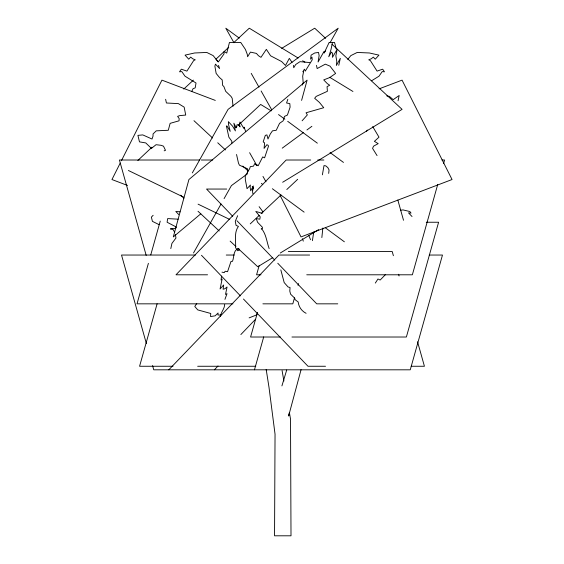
<?xml version="1.0" encoding="UTF-8"?>
<svg xmlns="http://www.w3.org/2000/svg" width="564" height="564" viewBox="0 0 564 564"><rect width="100%" height="100%" fill="white"/><g stroke="black" fill="none" stroke-linecap="round" stroke-linejoin="round"><path stroke-width="0.85" d="M247.688 172.027L247.695 168.89L239.425 165.174L238.466 163.088L236.542 154.487M231.684 143.637L231.882 141.345L228.871 137.172L226.397 125.941L227.102 126.139L230.218 131.363L228.568 124.623L228.371 121.648L232.671 126.28L235.378 130.918L233.877 123.22L236.238 127.781L237.099 124.63L238.875 125.137L240.017 126.928L239.531 124.348L239.926 122.014L243.944 128.536L244.043 127.104L245.664 131.447M321.847 237.578L322.862 228.039M328.685 173.395L329.059 169.926L327.867 167.656L325.773 165.865L323.997 165.605L322.397 174.826M221.525 276.106L221.074 280.047L222.138 278.983L220.08 288.979L223.675 284.968L223.076 289.24L224.937 288.712L227.066 286.984L225.501 294.457L227.024 293.654L224.937 299.371M312.421 240.652L313.732 231.994M224.698 304.497C224.55 308.959 220.855 312.181 220.404 316.601M332.45 42.42L331.033 49.435L328.763 56.738L331.442 52.099L332.668 53.411L332.436 57.338L337.187 49.343L335.862 55.808L336.793 61.554L336.363 65.473L340.318 58.367L338.76 65.332M398.057 100.773L399.171 95.492L393.193 99.652L389.336 96.338L386.777 95.901M170.807 248.59L171.914 243.415L175.954 238.015L175.411 234.673M301.07 369.688L288.62 415.992L289.388 412.587L290.509 419.01L291.003 535.8L274.548 535.8L275.042 434.202L269.014 387.433L266.18 369.413M301.599 100.392L307.112 80.137L188.919 179.535L173.31 236.922L200.84 213.77M148.395 263.325L137.024 303.834L232.96 303.834M150.764 254.886L160.246 221.123M157.109 303.806L139.576 366.262L173.021 366.262M259.179 265.51L256.578 274.795L260.977 274.795M257.459 312.548L250.585 337.018L280.512 337.018M254.47 369.815L263.705 336.898M294.471 297.926L292.815 303.834L262.887 303.834M298.025 285.264L298.504 283.579M437.72 184.491L412.362 274.795L306.745 274.795M443.642 163.391L444.587 160.014L441.95 160.014M281.915 385.896L286.695 370.04M287.816 99.292L286.568 102.993L289.825 103.614L290.107 107.139L287.407 115.056L284.503 116.388L283.163 120.809L279.54 123.347L276.24 130.27L272.482 130.848L270.325 133.943L267.985 139.033L266.927 134.909L265.32 135.367L263.184 141.874L264.608 142.932L264.079 148.41L266.906 144.701L268.147 145.315L268.492 146.182L264.608 157.814L262.683 156.94L258.178 165.767L257.473 165.033L256.077 164.963L254.843 163.44L253.469 166.176L250.331 166.606L249.662 168.671L245.255 175.975L245.326 179.634L247.039 188.693L250.416 185.02L250.099 186.917L250.663 190.801L253.342 185.986L252.552 191.598L252.919 193.72M302.262 85.093L303.199 83.007L302.692 76.182L303.587 71.593L302.84 71.811L304.412 69.182L305.272 71.113L312.223 59.812L311.962 57.112L310.567 59.178L311.102 55.131L314.761 52.974L318.533 52.452L319.132 55.617L318.089 61.984L324.011 51.444L324.117 53.086L329.164 42.42L334.537 42.42L336.229 48.934M191.718 91.572L193.071 88.675L195.2 87.871L196.018 83.007L184.985 76.182L181.798 71.593L179.528 71.811L181.333 69.182L186.91 71.113L193.656 60.588L195.264 59.812L192.747 58.797L190.688 57.112L188.736 59.178L185.062 55.131L194.615 52.974L206.805 52.452L213.171 55.617L218.275 61.984L223.971 53.975L224.155 51.444L226.742 53.086L229.463 42.42L240.715 42.42L245.425 49.435L247.258 54.278L247.603 56.738L250.444 52.099L256.423 53.411L258.46 55.709L260.977 57.338L266.349 49.343L270.607 55.808L281.633 61.554L285.504 65.473L289.332 58.367L292.046 62.414M120.217 163.102L111.954 179.535L127.549 185.464M121.401 160.754L161.938 80.137L215.293 100.413M192.324 172.908L228.082 109.36L338.203 28.2L330.018 42.744M193.494 252.989L221.067 203.992M224.084 198.634L231.409 185.612L247.645 173.649M324.843 51.937L325.71 50.4M252.376 190.103L253.433 187.798L252.214 186.578M375.314 283.079L377.979 278.983L380.164 280.047L385.642 274.407M257.628 313.048L256.296 315.043L249.126 317.877M196.758 303.517L194.77 306.485L197.774 309.911L210.76 313.478L210.548 316.566L215.145 315.833L218.085 312.999L217.944 314.938L219.748 315.107L221.314 314.472M366.487 131.363L367.368 130.058M237.634 215.709L235.28 221.363L236.062 225.374L238.417 226.383C233.884 232.544 236.034 240.666 235.576 247.751L237.775 250.733L239.531 249.831L238.685 248.47C232.932 250.042 234.363 257.036 232.46 261.365L231.014 261.386L227.553 271.7L225.142 271.235L224.246 272.645L221.983 272.137M347.762 59.439L350.829 55.617L357.195 52.452L369.385 52.974L378.938 55.131L375.264 59.178L373.312 57.112L371.253 58.797L368.736 59.812L370.344 60.588L377.09 71.113L382.667 69.182L384.472 71.811L382.202 71.593L379.015 76.182L371.662 80.73M302.107 120.795L307.359 114.901L306.055 112.772L323.736 107.717L319.435 102.429L314.656 98.291L316.15 96.416L327.409 91.297L327.049 86.659L329.736 85.234L327.381 83.691L323.722 79.905L329.728 77.557L335.622 73.426L330.01 66.136L325.315 64.155L317.144 68.561L316.496 65.382M168.798 369.815L278.954 255.041L309.629 255.041M240.863 334.551L255.471 319.337M214.369 369.815L218.021 366.008M153.147 215.3L151.378 217.133L152.421 221.363L159.083 224.641M137.842 160.465L151.949 147.211M250.24 223.88L259.214 215.441M261.139 213.636L281.013 194.961M286.787 189.539L297.686 179.296M183.765 89.07L193.396 80.116M215.885 59.234L228.73 47.298M233.87 42.526L249.295 28.2L298.116 58.007M235.611 127.732L236.901 126.533M238.184 125.342L260.667 104.453L271.185 110.875M176.285 227.666L175.277 228.483L170.363 228.928L172.81 229.16L174.748 232.361M282.233 148.156L303.411 132.547M306.943 129.946L311.885 126.308M281.662 48.377L314.705 28.2L325.632 38.345M282.656 182.264L402.083 109.36L332.055 44.309M272.779 257.6L257.755 266.772L237.839 248.273M280.294 253.017L318.597 229.633M379.079 88.872L402.061 80.137L452.046 179.535L301.014 236.922L280.153 195.447M164.159 150.828L165.499 150.334L163.497 146.182L161.114 145.315L156.052 144.701L151.434 148.41L145.773 142.932L139.477 141.874L137.912 135.367L142.784 134.909L152.019 139.033L153.013 136.171L153.063 133.943L156.235 130.848L168.283 130.27L170.138 123.347L179.063 120.809L179.155 118.525L177.611 116.388L179.69 115.62L185.718 115.056L184.16 107.139L178.393 103.614L166.408 102.993L165.633 99.292M400.433 210.245L402.992 209.907L409.859 211.528L411.029 213.1L408.498 212.861L412.037 216.52M199.508 160.014L119.413 160.014L146.189 255.379M201.263 160.014L212.706 160.014M310.701 160.014L286.159 160.014L176.003 274.795L207.552 274.795M317.708 160.014L323.849 160.014M226.714 189.053L206.558 189.053L232.728 216.322M426.278 222.244L438.602 222.244L406.376 337.018L291.955 337.018M288.338 251.481L392.199 251.481L393.383 255.703M195.454 255.041L121.521 255.041L146.4 343.652M226.256 255.041L234.18 255.041M429.282 255.041L442.479 255.041L410.254 369.815L153.746 369.815L152.562 365.592M337.751 303.834L316.714 303.834L277.763 263.247M197.668 366.262L255.76 366.262M325.52 366.262L307.993 366.262L243.479 299.04M411.219 366.262L424.424 366.262L417.55 341.784M178.146 219.17L167.67 218.592L167.092 222.223L176.179 226.975M309.791 62.569L299.985 61.666L295.691 64.515L293.738 67.736L293.491 65.332M180.008 211.838L175.799 211.444L178.689 214.517M128.38 170.483L183.822 197.266M198.077 204.154L229.759 219.459M302.621 60.757L304.877 62.132M329.658 77.261L352.944 91.474M306.097 313.309C301.599 311.046 298.751 306.908 298.173 301.98L295.148 299.703L294.69 298.159L290.58 294.14L289.79 291.052L290.058 287.527L288.07 286.963L284.193 282.585L280.83 269.888M239.214 38.084L225.797 28.2L233.982 42.744M278.524 114.562L284.876 119.244M287.703 121.323L317.349 143.178M330.06 152.541L343.469 162.425M272.377 188.736L304.137 212.149M325.315 227.757L344.378 241.801M193.967 120.696L212.6 138.004M217.739 142.777L225.445 149.939M242.795 166.049L247.934 170.829M261.428 183.356L262.711 184.548M180.663 195.165L183.878 198.147M198.013 211.274L219.213 230.965M230.133 241.11L235.914 246.482M236.986 220.764L274.717 260.074M201.482 255.288L240.44 295.874M372.712 126.611L379.001 137.172L374.383 141.345L378.183 143.637L373.523 146.189L372.564 148.381L377.055 155.601M259.109 206.671L262.937 211.817L262.182 213.27L255.788 211.444L260.216 216.844L259.828 219.199L256.26 218.592L257.544 222.223L262.387 227.257L262.429 228.483L261.167 228.928L261.978 229.16C266.328 234.892 266.786 242.048 269.141 248.59M216.823 60.221L217.774 61.575M251.22 73.376L258.975 87.152M261.125 90.98L271.467 109.36M249.612 152.689L256.937 165.71M262.972 176.426L265.982 181.784M308.903 235.696L310.524 239.735M302.346 238.713L303.312 241.131M218.536 65.382L219.607 68.561L215.462 64.155L214.877 66.136L216.146 73.426L219.516 77.557L222.209 79.905L222.576 85.234L223.929 86.659L225.671 91.297L231.007 96.416L232.192 98.291L233.052 106.208M397.831 200.03L403.514 220.284M398.593 274.266L399.072 275.958M282.092 370.647L283.889 381.003"/></g></svg>
